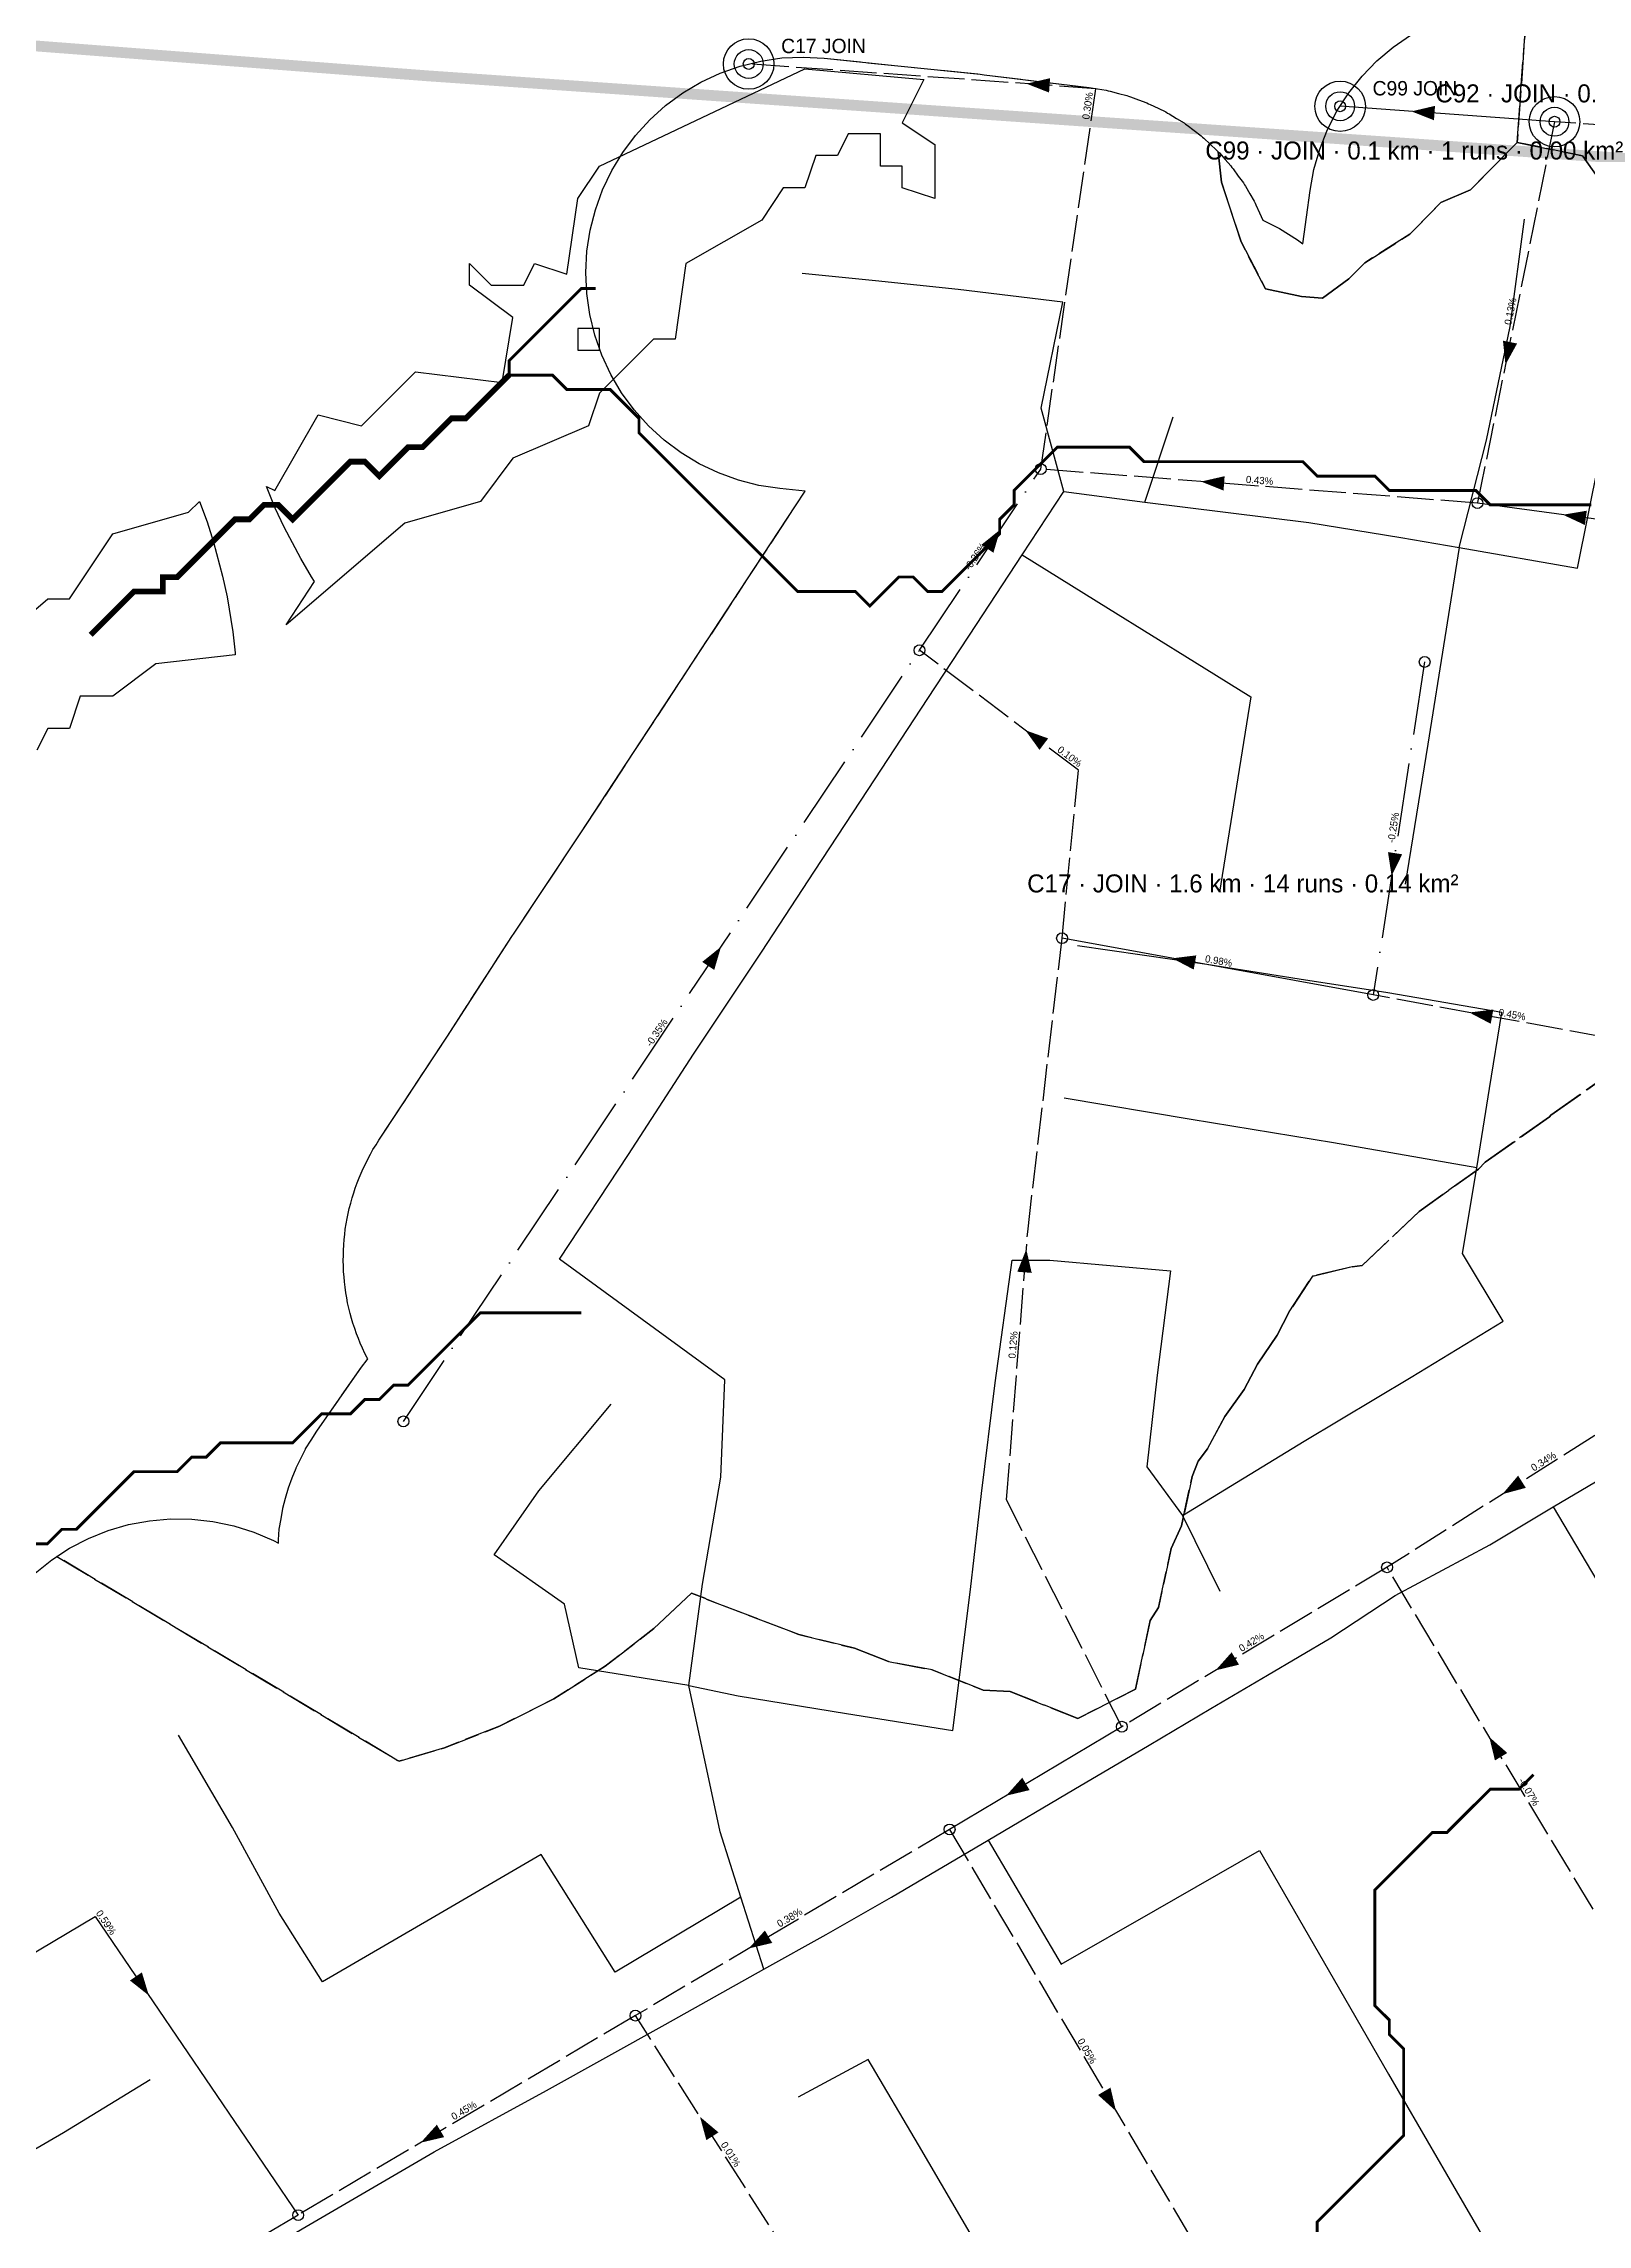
# Model space of a CAD drawing. Header units: metres. Extents: x 440276 to 476894, y 2561381 to 2578972.
# Drawn here: x 445897 to 446325, y 2567024 to 2567629 of the extents above; entities that cross this region are included whole.
import ezdxf
from ezdxf.enums import TextEntityAlignment as Align

# ---------------------------------------------------------------- set-up
doc = ezdxf.new("R2010")
doc.units = ezdxf.units.M
doc.header["$LTSCALE"] = 8
doc.linetypes.add('DASHDOT', pattern=[3.556, 2.54, -0.508, 0, -0.508])
doc.linetypes.add('DASHED', pattern=[1.524, 1.27, -0.254])
for name, color, linetype in [('A_ARROWS', 7, 'Continuous'), ('A_BUILT_2006', 252, 'Continuous'), ('A_CATCH_LABEL', 7, 'Continuous'), ('A_CATCHMENTS', 7, 'Continuous'), ('A_ENVELOPE', 3, 'Continuous'), ('A_GRADIENT', 8, 'Continuous'), ('A_JUNCTIONS', 8, 'Continuous'), ('A_MAIN_PIPE', 5, 'Continuous'), ('A_OUTLET_LABEL', 7, 'Continuous'), ('A_OUTLETS', 7, 'Continuous'), ('A_RUNS', 7, 'Continuous'), ('A_STREAMS', 5, 'Continuous'), ('A_WADI', 4, 'Continuous')]:
    doc.layers.add(name, color=color, linetype=linetype)

msp = doc.modelspace()

# ---------------------------------------------------------------- linework, layer by layer
at = {"layer": 'A_ARROWS', "color": 3}
for points in [[(446169.78, 2567618.1), (446176.3, 2567619.64), (446176.02, 2567615.65)], [(446302.6, 2567540.17), (446301.91, 2567546.84), (446305.83, 2567546.05)], [(446218.18, 2567507.76), (446224.72, 2567509.26), (446224.41, 2567505.27)], [(446318.56, 2567498.56), (446325.17, 2567499.68), (446324.63, 2567495.72)], [(446162.49, 2567494.45), (446160.59, 2567488.02), (446157.27, 2567490.25)], [(446169.46, 2567438.79), (446175.77, 2567436.53), (446173.36, 2567433.34)], [(446271.02, 2567398.37), (446270.02, 2567405), (446273.97, 2567404.39)], [(446085.05, 2567378.75), (446083.15, 2567372.32), (446079.83, 2567374.55)], [(446210.2, 2567375.54), (446216.86, 2567376.36), (446216.14, 2567372.42)], [(446292.58, 2567360.51), (446299.24, 2567361.33), (446298.52, 2567357.39)], [(446169.71, 2567294.84), (446171.2, 2567288.3), (446167.21, 2567288.62)]]:
    msp.add_solid(points, dxfattribs=at)
at = {"layer": 'A_ARROWS', "color": 2}
msp.add_solid([(446276.54, 2567610.43), (446283.07, 2567611.96), (446282.78, 2567607.97)], dxfattribs=at)
at = {"layer": 'A_ARROWS', "color": 1}
for points in [[(446301.77, 2567226.94), (446306.11, 2567232.06), (446308.25, 2567228.68)], [(446222.2, 2567178.06), (446226.65, 2567183.07), (446228.71, 2567179.64)], [(446298.1, 2567159.6), (446303.11, 2567155.15), (446299.69, 2567153.08)], [(446164.11, 2567143.3), (446168.58, 2567148.29), (446170.63, 2567144.86)], [(446092.71, 2567100.93), (446097.2, 2567105.91), (446099.24, 2567102.47)], [(445926.36, 2567087.88), (445921.1, 2567092.05), (445924.41, 2567094.3)], [(446194.59, 2567055.81), (446189.61, 2567060.3), (446193.06, 2567062.34)], [(446079.21, 2567054.24), (446084.34, 2567049.92), (446080.97, 2567047.77)], [(446001.73, 2567047.07), (446006.22, 2567052.05), (446008.26, 2567048.61)]]:
    msp.add_solid(points, dxfattribs=at)
at = {"layer": 'A_BUILT_2006', "color": 252}
for points in [[(446303.89, 2567550.79), (446307.87, 2567580.55)], [(446127.89, 2567563.4), (446107.52, 2567565.5)], [(446150.78, 2567561.05), (446127.89, 2567563.4)], [(446179.85, 2567557.5), (446150.78, 2567561.05)], [(446173.85, 2567528.16), (446179.85, 2567557.5)], [(446297.39, 2567519.23), (446303.89, 2567550.79)], [(446180.08, 2567504.99), (446173.85, 2567528.16)], [(446202.62, 2567502.04), (446210.43, 2567525.74)], [(446289.78, 2567489.44), (446297.39, 2567519.23)], [(446322.57, 2567483.77), (446328.51, 2567513.15)], [(446168.57, 2567487.46), (446180.08, 2567504.99)], [(446180.08, 2567504.99), (446202.62, 2567502.04)], [(446202.62, 2567502.04), (446248.07, 2567496.39)], [(446248.07, 2567496.39), (446273.59, 2567492.25)], [(446273.59, 2567492.25), (446289.78, 2567489.44)], [(446289.78, 2567489.44), (446285.8, 2567464.56)], [(446289.78, 2567489.44), (446322.57, 2567483.77)], [(446155.89, 2567468.14), (446168.57, 2567487.46)], [(446168.57, 2567487.46), (446192.46, 2567472.6)], [(446192.46, 2567472.6), (446216.36, 2567457.75)], [(446142.37, 2567447.56), (446155.89, 2567468.14)], [(446285.8, 2567464.56), (446281.05, 2567434.9)], [(446216.36, 2567457.75), (446231.96, 2567448.05)], [(446125.81, 2567422.33), (446142.37, 2567447.56)], [(446231.96, 2567448.05), (446227.17, 2567418.12)], [(446281.05, 2567434.9), (446274.83, 2567396.09)], [(446110.94, 2567399.67), (446125.81, 2567422.33)], [(446227.17, 2567418.12), (446223.28, 2567393.89)], [(446096.23, 2567377.26), (446110.94, 2567399.67)], [(446077.38, 2567348.98), (446096.23, 2567377.26)], [(446219.8, 2567373.79), (446183.87, 2567379.03)], [(446245.42, 2567369.73), (446219.8, 2567373.79)], [(446270.01, 2567365.95), (446245.42, 2567369.73)], [(446301.61, 2567360.49), (446270.01, 2567365.95)], [(446298.21, 2567339.42), (446301.61, 2567360.49)], [(446059.4, 2567321.17), (446077.38, 2567348.98)], [(446294.67, 2567317.47), (446298.21, 2567339.42)], [(446215.42, 2567330.82), (446180.17, 2567336.78)], [(446254.9, 2567324.4), (446215.42, 2567330.82)], [(446040.24, 2567292.09), (446059.4, 2567321.17)], [(446294.67, 2567317.47), (446254.9, 2567324.4)], [(446290.68, 2567293.63), (446294.67, 2567317.47)], [(446063.18, 2567275.39), (446040.24, 2567292.09)], [(446161.07, 2567257.82), (446165.81, 2567291.81)], [(446165.81, 2567291.81), (446176.21, 2567291.81)], [(446176.21, 2567291.81), (446209.66, 2567288.86)], [(446301.93, 2567274.89), (446290.68, 2567293.63)], [(446209.66, 2567288.86), (446206, 2567259.91)], [(446086.11, 2567258.68), (446063.18, 2567275.39)], [(446276.42, 2567259.35), (446301.93, 2567274.89)], [(446206, 2567259.91), (446203.17, 2567234.55)], [(446246.76, 2567241.6), (446276.42, 2567259.35)], [(446085, 2567231.68), (446086.11, 2567258.68)], [(446157.3, 2567227.13), (446161.07, 2567257.82)], [(446034.5, 2567227.82), (446054.57, 2567251.92)], [(446213.06, 2567221.02), (446246.76, 2567241.6)], [(446315.81, 2567223.43), (446337.26, 2567236.1)], [(446079.94, 2567201.95), (446085, 2567231.68)], [(446203.17, 2567234.55), (446213.06, 2567221.02)], [(446022.1, 2567210.07), (446034.5, 2567227.82)], [(446154.26, 2567200.51), (446157.3, 2567227.13)], [(446298.25, 2567212.92), (446315.81, 2567223.43)], [(446315.81, 2567223.43), (446335.58, 2567190.04)], [(446213.06, 2567221.02), (446223.41, 2567200.01)], [(446272.05, 2567198.87), (446298.25, 2567212.92)], [(446041.61, 2567196.43), (446022.1, 2567210.07)], [(446076.11, 2567173.87), (446079.94, 2567201.95)], [(446149.36, 2567161.34), (446154.26, 2567200.51)], [(446254.15, 2567187.06), (446272.05, 2567198.87)], [(446045.63, 2567178.72), (446041.61, 2567196.43)], [(446236.64, 2567176.73), (446254.15, 2567187.06)], [(446076.11, 2567173.87), (446045.63, 2567178.72)], [(446220.91, 2567167.45), (446236.64, 2567176.73)], [(446084.79, 2567133.27), (446076.11, 2567173.87)], [(446076.11, 2567173.87), (446089.76, 2567170.99)], [(446089.76, 2567170.99), (446119.84, 2567166.12)], [(446119.84, 2567166.12), (446149.36, 2567161.34)], [(446203.8, 2567157.36), (446220.91, 2567167.45)], [(445949.54, 2567134.51), (445934.6, 2567160.12)], [(446182.92, 2567145.04), (446203.8, 2567157.36)], [(446159.11, 2567130.99), (446182.92, 2567145.04)], [(445962.52, 2567110.73), (445949.54, 2567134.51)], [(446090.55, 2567115.18), (446084.79, 2567133.27)], [(446035.2, 2567127), (446004.56, 2567109.18)], [(446055.69, 2567094.33), (446035.2, 2567127)], [(446132.3, 2567115.17), (446159.11, 2567130.99)], [(446159.11, 2567130.99), (446179.39, 2567096.61)], [(446205.56, 2567111.59), (446234.38, 2567128.09)], [(446234.38, 2567128.09), (446252.05, 2567097.53)], [(446090.55, 2567115.18), (446055.69, 2567094.33)], [(446096.92, 2567095.17), (446090.55, 2567115.18)], [(446114.21, 2567104.81), (446132.3, 2567115.17)], [(445974.51, 2567091.7), (445962.52, 2567110.73)], [(446004.56, 2567109.18), (445974.51, 2567091.7)], [(446179.39, 2567096.61), (446205.56, 2567111.59)], [(446096.92, 2567095.17), (446114.21, 2567104.81)], [(446252.05, 2567097.53), (446270.14, 2567066.07)], [(446069.51, 2567079.89), (446096.92, 2567095.17)], [(446036.6, 2567061.53), (446069.51, 2567079.89)], [(446125.87, 2567070.18), (446106.42, 2567059.71)], [(446139.79, 2567046.47), (446125.87, 2567070.18)], [(446270.14, 2567066.07), (446288.96, 2567033.71)], [(445902.7, 2567049.93), (445926.7, 2567064.55)], [(446005.48, 2567044.56), (446036.6, 2567061.53)], [(445875.43, 2567034.07), (445902.7, 2567049.93)], [(445971.11, 2567024.47), (446005.48, 2567044.56)], [(446158.34, 2567014.87), (446139.79, 2567046.47)], [(446288.96, 2567033.71), (446299.8, 2567014.97)], [(445941.68, 2567007.29), (445971.11, 2567024.47)]]:
    msp.add_lwpolyline(points, dxfattribs=at)
at = {"layer": 'A_CATCHMENTS', "color": 2, "linetype": 'DASHED'}
msp.add_lwpolyline([(446308.62, 2567640.49), (446305.83, 2567601.8), (446305.83, 2567601.8), (446292.89, 2567588.68), (446284.71, 2567585.13), (446276.05, 2567576.35), (446263.58, 2567568.47), (446259.2, 2567564.03), (446251.86, 2567558.67), (446246, 2567559.08), (446236.09, 2567561.19), (446229.26, 2567574.23), (446223.89, 2567590.8), (446222.94, 2567599.22), (446223.26, 2567598.92), (446224.83, 2567597.1), (446226.43, 2567595.31), (446226.75, 2567594.88), (446227.11, 2567594.47), (446228.49, 2567592.5), (446229.91, 2567590.57), (446230.19, 2567590.1), (446230.5, 2567589.66), (446231.69, 2567587.57), (446232.91, 2567585.5), (446233.14, 2567585.01), (446233.41, 2567584.54), (446234.39, 2567582.34), (446235.34, 2567580.3), (446239.97, 2567577.97), (446244.94, 2567574.83), (446246.42, 2567573.68), (446248.4, 2567588.5), (446249.46, 2567594.29), (446251.09, 2567599.95), (446253.27, 2567605.42), (446255.97, 2567610.65), (446259.17, 2567615.59), (446262.84, 2567620.2), (446266.94, 2567624.42), (446271.44, 2567628.22), (446276.29, 2567631.56)], dxfattribs=at)
at = {"layer": 'A_CATCHMENTS', "color": 1, "linetype": 'DASHED'}
msp.add_lwpolyline([(446356.42, 2567582.59), (446354.99, 2567580.42), (446343.45, 2567572.06), (446339.33, 2567577.9), (446336.92, 2567579.79), (446323.95, 2567598.14), (446305.83, 2567601.8), (446308.62, 2567640.49), (446309.95, 2567640.51), (446315.82, 2567640.02), (446321.61, 2567638.95), (446322.89, 2567638.58), (446327.87, 2567639.89), (446333.68, 2567640.83), (446339.56, 2567641.19), (446345.45, 2567640.97), (446351.28, 2567640.18), (446357.01, 2567638.82), (446362.58, 2567636.9), (446367.93, 2567634.45), (446373.02, 2567631.49), (446376.39, 2567629.05), (446374.07, 2567595.38), (446356.42, 2567582.59)], close=True, dxfattribs=at)
at = {"layer": 'A_CATCHMENTS', "color": 3, "linetype": 'DASHED'}
msp.add_lwpolyline([(446333.3, 2567344.79), (446315.16, 2567332.02), (446314.82, 2567331.56), (446296.98, 2567319.01), (446295.16, 2567317.11), (446278.68, 2567305.32), (446262.85, 2567290.36), (446260.07, 2567290), (446249.51, 2567287.48), (446249.07, 2567287.43), (446242.6, 2567277.48), (446239.28, 2567271.02), (446233.81, 2567262.98), (446230.11, 2567255.95), (446224.8, 2567248.51), (446219.97, 2567239.5), (446217.36, 2567236.06), (446215.72, 2567231.8), (446212.78, 2567218.16), (446209.9, 2567211.86), (446206.37, 2567195.5), (446204.08, 2567191.92), (446199.97, 2567172.84), (446184.04, 2567164.74), (446165.21, 2567172.16), (446157.76, 2567172.61), (446143.63, 2567178.18), (446131.49, 2567180.48), (446122.05, 2567184.2), (446106.59, 2567188.01), (446081.21, 2567197.72), (446080.51, 2567198.07), (446076.89, 2567199.51), (446066.38, 2567189.64), (446052.94, 2567179.2), (446038.66, 2567170.17), (446023.56, 2567162.54), (446008.34, 2567156.6), (446008.34, 2567156.6), (445995.76, 2567152.88), (445995.15, 2567153.18), (445900.84, 2567209.65), (445904.37, 2567211.95), (445909.6, 2567214.66), (445915.06, 2567216.85), (445920.72, 2567218.49), (445926.5, 2567219.57), (445932.37, 2567220.08), (445938.26, 2567220.01), (445944.11, 2567219.36), (445949.87, 2567218.14), (445955.49, 2567216.37), (445960.9, 2567214.05), (445962.26, 2567213.3), (445962.32, 2567214.26), (445962.53, 2567217.18), (445962.53, 2567217.19), (445962.53, 2567217.2), (445963.02, 2567220.1), (445963.51, 2567222.99), (445963.51, 2567223), (445963.52, 2567223.01), (445964.29, 2567225.84), (445965.06, 2567228.67), (445965.06, 2567228.68), (445965.07, 2567228.69), (445966.11, 2567231.43), (445967.16, 2567234.17), (445967.16, 2567234.18), (445967.17, 2567234.19), (445968.48, 2567236.82), (445969.79, 2567239.44), (445969.79, 2567239.45), (445969.8, 2567239.46), (445971.36, 2567241.94), (445972.92, 2567244.43), (445985.31, 2567262.18), (445986.87, 2567264.18), (445987.05, 2567264.42), (445986.9, 2567264.74), (445986.22, 2567265.97), (445985.62, 2567267.39), (445984.95, 2567268.78), (445984.47, 2567270.1), (445983.92, 2567271.39), (445983.46, 2567272.86), (445982.93, 2567274.31), (445982.58, 2567275.67), (445982.17, 2567277.01), (445981.85, 2567278.52), (445981.47, 2567280.01), (445981.25, 2567281.4), (445980.97, 2567282.77), (445980.8, 2567284.31), (445980.57, 2567285.83), (445980.49, 2567287.23), (445980.34, 2567288.63), (445980.33, 2567290.17), (445980.24, 2567291.71), (445980.3, 2567293.11), (445980.29, 2567294.51), (445980.43, 2567296.05), (445980.49, 2567297.59), (445980.69, 2567298.98), (445980.81, 2567300.38), (445981.1, 2567301.89), (445981.32, 2567303.42), (445981.65, 2567304.79), (445981.91, 2567306.16), (445982.35, 2567307.64), (445982.71, 2567309.14), (445983.18, 2567310.47), (445983.57, 2567311.81), (445984.15, 2567313.24), (445984.66, 2567314.7), (445985.25, 2567315.97), (445985.78, 2567317.27), (445986.49, 2567318.64), (445987.14, 2567320.04), (445987.86, 2567321.25), (445988.51, 2567322.49), (445989.35, 2567323.78), (445990.14, 2567325.11), (446009.15, 2567353.96), (446026.99, 2567381.55), (446027.23, 2567381.9), (446027.45, 2567382.26), (446046.18, 2567410.36), (446060.78, 2567432.6), (446060.78, 2567432.6), (446060.78, 2567432.6), (446075.66, 2567455.26), (446092.22, 2567480.48), (446092.22, 2567480.48), (446092.22, 2567480.48), (446105.73, 2567501.07), (446108.37, 2567505.1), (446101.37, 2567505.82), (446095.55, 2567506.71), (446089.85, 2567508.16), (446084.31, 2567510.17), (446079, 2567512.71), (446073.97, 2567515.76), (446069.25, 2567519.29), (446064.91, 2567523.26), (446060.97, 2567527.64), (446057.48, 2567532.39), (446054.48, 2567537.45), (446051.99, 2567542.78), (446050.03, 2567548.34), (446048.62, 2567554.06), (446047.78, 2567559.88), (446047.52, 2567565.77), (446047.83, 2567571.65), (446048.72, 2567577.47), (446050.18, 2567583.17), (446052.19, 2567588.71), (446054.73, 2567594.02), (446057.78, 2567599.05), (446061.31, 2567603.77), (446065.28, 2567608.11), (446069.66, 2567612.05), (446074.4, 2567615.54), (446079.47, 2567618.54), (446084.8, 2567621.03), (446090.36, 2567622.99), (446096.07, 2567624.4), (446101.9, 2567625.24), (446107.78, 2567625.5), (446113.66, 2567625.19), (446134.03, 2567623.09), (446134.03, 2567623.09), (446134.03, 2567623.09), (446156.93, 2567620.73), (446157.49, 2567620.65), (446158.06, 2567620.6), (446187.12, 2567617.05), (446189.49, 2567616.65), (446191.87, 2567616.28), (446192.39, 2567616.15), (446192.93, 2567616.05), (446195.24, 2567615.42), (446197.57, 2567614.82), (446198.08, 2567614.63), (446198.6, 2567614.49), (446200.85, 2567613.63), (446203.1, 2567612.81), (446203.59, 2567612.57), (446204.1, 2567612.38), (446206.25, 2567611.3), (446208.41, 2567610.26), (446208.88, 2567609.98), (446209.36, 2567609.74), (446211.39, 2567608.45), (446213.45, 2567607.21), (446213.88, 2567606.88), (446214.34, 2567606.59), (446216.24, 2567605.12), (446218.16, 2567603.68), (446218.56, 2567603.31), (446218.99, 2567602.98), (446220.73, 2567601.32), (446222.5, 2567599.7), (446222.86, 2567599.29), (446222.94, 2567599.22), (446223.89, 2567590.8), (446229.26, 2567574.23), (446236.09, 2567561.19), (446246, 2567559.08), (446251.86, 2567558.67), (446259.2, 2567564.03), (446263.58, 2567568.47), (446276.05, 2567576.35), (446284.71, 2567585.13), (446292.89, 2567588.68), (446305.83, 2567601.8), (446323.95, 2567598.14), (446336.92, 2567579.79)], dxfattribs=at)
at = {"layer": 'A_CATCHMENTS', "color": 1, "linetype": 'DASHED'}
msp.add_lwpolyline([(445894.84, 2567205.05), (445899.44, 2567208.73), (445900.84, 2567209.65), (445995.15, 2567153.18), (445995.76, 2567152.88), (446008.34, 2567156.6), (446023.56, 2567162.54), (446038.66, 2567170.17), (446052.94, 2567179.2), (446066.38, 2567189.64), (446076.89, 2567199.51), (446080.51, 2567198.07), (446081.21, 2567197.72), (446106.59, 2567188.01), (446122.05, 2567184.2), (446131.49, 2567180.48), (446143.63, 2567178.18), (446157.76, 2567172.61), (446165.21, 2567172.16), (446184.04, 2567164.74), (446199.97, 2567172.84), (446204.08, 2567191.92), (446206.37, 2567195.5), (446209.9, 2567211.86), (446212.78, 2567218.16), (446215.72, 2567231.8), (446217.36, 2567236.06), (446219.97, 2567239.5), (446224.8, 2567248.51), (446230.11, 2567255.95), (446233.81, 2567262.98), (446239.28, 2567271.02), (446242.6, 2567277.48), (446249.07, 2567287.43), (446249.51, 2567287.48), (446260.07, 2567290), (446262.85, 2567290.36), (446278.68, 2567305.32), (446295.16, 2567317.11), (446296.98, 2567319.01), (446314.82, 2567331.56), (446315.16, 2567332.02), (446333.3, 2567344.79)], dxfattribs=at)
at = {"layer": 'A_ENVELOPE', "color": 3}
msp.add_lwpolyline([(445894.84, 2567205.05), (445899.44, 2567208.73), (445904.37, 2567211.95), (445909.6, 2567214.66), (445915.06, 2567216.85), (445920.72, 2567218.49), (445926.5, 2567219.57), (445932.37, 2567220.08), (445938.26, 2567220.01), (445944.11, 2567219.36), (445949.87, 2567218.14), (445955.49, 2567216.37), (445960.9, 2567214.05), (445962.26, 2567213.3), (445962.32, 2567214.26), (445962.53, 2567217.18), (445962.53, 2567217.19), (445962.53, 2567217.2), (445963.02, 2567220.1), (445963.51, 2567222.99), (445963.51, 2567223), (445963.52, 2567223.01), (445964.29, 2567225.84), (445965.06, 2567228.67), (445965.06, 2567228.68), (445965.07, 2567228.69), (445966.11, 2567231.43), (445967.16, 2567234.17), (445967.16, 2567234.18), (445967.17, 2567234.19), (445968.48, 2567236.82), (445969.79, 2567239.44), (445969.79, 2567239.45), (445969.8, 2567239.46), (445971.36, 2567241.94), (445972.92, 2567244.43), (445985.31, 2567262.18), (445986.87, 2567264.18), (445987.05, 2567264.42), (445986.9, 2567264.74), (445986.22, 2567265.97), (445985.62, 2567267.39), (445984.95, 2567268.78), (445984.47, 2567270.1), (445983.92, 2567271.39), (445983.46, 2567272.86), (445982.93, 2567274.31), (445982.58, 2567275.67), (445982.17, 2567277.01), (445981.85, 2567278.52), (445981.47, 2567280.01), (445981.25, 2567281.4), (445980.97, 2567282.77), (445980.8, 2567284.31), (445980.57, 2567285.83), (445980.49, 2567287.23), (445980.34, 2567288.63), (445980.33, 2567290.17), (445980.24, 2567291.71), (445980.3, 2567293.11), (445980.29, 2567294.51), (445980.43, 2567296.05), (445980.49, 2567297.59), (445980.69, 2567298.98), (445980.81, 2567300.38), (445981.1, 2567301.89), (445981.32, 2567303.42), (445981.65, 2567304.79), (445981.91, 2567306.16), (445982.35, 2567307.64), (445982.71, 2567309.14), (445983.18, 2567310.47), (445983.57, 2567311.81), (445984.15, 2567313.24), (445984.66, 2567314.7), (445985.25, 2567315.97), (445985.78, 2567317.27), (445986.49, 2567318.64), (445987.14, 2567320.04), (445987.86, 2567321.25), (445988.51, 2567322.49), (445989.35, 2567323.78), (445990.14, 2567325.11), (446009.15, 2567353.96), (446026.99, 2567381.55), (446027.23, 2567381.9), (446027.45, 2567382.26), (446046.18, 2567410.36), (446060.78, 2567432.6), (446060.78, 2567432.6), (446060.78, 2567432.6), (446075.66, 2567455.26), (446092.22, 2567480.48), (446092.22, 2567480.48), (446092.22, 2567480.48), (446105.73, 2567501.07), (446108.37, 2567505.1), (446101.37, 2567505.82), (446095.55, 2567506.71), (446089.85, 2567508.16), (446084.31, 2567510.17), (446079, 2567512.71), (446073.97, 2567515.76), (446069.25, 2567519.29), (446064.91, 2567523.26), (446060.97, 2567527.64), (446057.48, 2567532.39), (446054.48, 2567537.45), (446051.99, 2567542.78), (446050.03, 2567548.34), (446048.62, 2567554.06), (446047.78, 2567559.88), (446047.52, 2567565.77), (446047.83, 2567571.65), (446048.72, 2567577.47), (446050.18, 2567583.17), (446052.19, 2567588.71), (446054.73, 2567594.02), (446057.78, 2567599.05), (446061.31, 2567603.77), (446065.28, 2567608.11), (446069.66, 2567612.05), (446074.4, 2567615.54), (446079.47, 2567618.54), (446084.8, 2567621.03), (446090.36, 2567622.99), (446096.07, 2567624.4), (446101.9, 2567625.24), (446107.78, 2567625.5), (446113.66, 2567625.19), (446134.03, 2567623.09), (446134.03, 2567623.09), (446134.03, 2567623.09), (446156.93, 2567620.73), (446157.49, 2567620.65), (446158.06, 2567620.6), (446187.12, 2567617.05), (446189.49, 2567616.65), (446191.87, 2567616.28), (446192.39, 2567616.15), (446192.93, 2567616.05), (446195.24, 2567615.42), (446197.57, 2567614.82), (446198.08, 2567614.63), (446198.6, 2567614.49), (446200.85, 2567613.63), (446203.1, 2567612.81), (446203.59, 2567612.57), (446204.1, 2567612.38), (446206.25, 2567611.3), (446208.41, 2567610.26), (446208.88, 2567609.98), (446209.36, 2567609.74), (446211.39, 2567608.45), (446213.45, 2567607.21), (446213.88, 2567606.88), (446214.34, 2567606.59), (446216.24, 2567605.12), (446218.16, 2567603.68), (446218.56, 2567603.31), (446218.99, 2567602.98), (446220.73, 2567601.32), (446222.5, 2567599.7), (446222.86, 2567599.29), (446223.26, 2567598.92), (446224.83, 2567597.1), (446226.43, 2567595.31), (446226.75, 2567594.88), (446227.11, 2567594.47), (446228.49, 2567592.5), (446229.91, 2567590.57), (446230.19, 2567590.1), (446230.5, 2567589.66), (446231.69, 2567587.57), (446232.91, 2567585.5), (446233.14, 2567585.01), (446233.41, 2567584.54), (446234.39, 2567582.34), (446235.34, 2567580.3), (446239.97, 2567577.97), (446244.94, 2567574.83), (446246.42, 2567573.68), (446248.4, 2567588.5), (446249.46, 2567594.29), (446251.09, 2567599.95), (446253.27, 2567605.42), (446255.97, 2567610.65), (446259.17, 2567615.59), (446262.84, 2567620.2), (446266.94, 2567624.42), (446271.44, 2567628.22), (446276.29, 2567631.56)], dxfattribs=at)
at = {"layer": 'A_JUNCTIONS'}
for centre in [(446092.72, 2567623.58), (446256.75, 2567611.85), (446316.21, 2567607.56), (446173.72, 2567511.24), (446294.84, 2567501.78), (446140.08, 2567460.97), (446280.19, 2567457.74), (446179.62, 2567381.12), (446265.92, 2567365.37), (445996.94, 2567247.12), (446269.76, 2567206.64), (446196.21, 2567162.43), (446148.44, 2567133.95), (446061.3, 2567082.31), (445967.76, 2567026.98)]:
    msp.add_circle(centre, 1.5, dxfattribs=at)
at = {"layer": 'A_MAIN_PIPE', "color": 5, "const_width": 3}
msp.add_lwpolyline([(445555.28, 2567654.51), (446003.63, 2567620.29), (446474.1, 2567587.83), (446559.28, 2567582.2), (446569.88, 2567581.47), (446580.47, 2567580.74), (446594.98, 2567579.74), (446601.66, 2567579.28), (446612.25, 2567578.55), (446622.84, 2567577.82), (446633.43, 2567577.07), (446644.01, 2567576.32), (446653.1, 2567575.66), (446665.17, 2567574.77), (446675.75, 2567573.97), (446686.34, 2567573.17), (446699.17, 2567572.19), (446707.52, 2567571.56), (446718.12, 2567570.76)], dxfattribs=at)
at = {"layer": 'A_OUTLETS', "color": 5}
for centre, radius in [((446092.72, 2567623.58), 7), ((446092.72, 2567623.58), 4), ((446256.75, 2567611.85), 7), ((446256.75, 2567611.85), 4), ((446316.21, 2567607.56), 7), ((446316.21, 2567607.56), 4)]:
    msp.add_circle(centre, radius, dxfattribs=at)
at = {"layer": 'A_RUNS', "color": 3, "linetype": 'DASHED'}
for points in [[(446173.72, 2567511.24), (446189.01, 2567616.73), (446092.72, 2567623.58)], [(446316.21, 2567607.56), (446294.84, 2567501.78)], [(446294.84, 2567501.78), (446173.72, 2567511.24)], [(446179.62, 2567381.12), (446184.16, 2567427.69), (446140.08, 2567460.97)], [(446196.21, 2567162.43), (446164.23, 2567225.36), (446170.1, 2567299.72), (446179.62, 2567381.12)], [(446342.41, 2567351.42), (446265.92, 2567365.37)]]:
    msp.add_lwpolyline(points, dxfattribs=at)
at = {"layer": 'A_RUNS', "color": 2}
msp.add_lwpolyline([(446316.21, 2567607.56), (446256.75, 2567611.85)], dxfattribs=at)
at = {"layer": 'A_RUNS', "color": 1, "linetype": 'DASHED'}
for points in [[(446382.98, 2567602.97), (446316.21, 2567607.56)], [(446358.24, 2567262.75), (446269.76, 2567206.64)], [(446269.76, 2567206.64), (446196.21, 2567162.43)], [(446345.77, 2567080.46), (446269.76, 2567206.64)], [(446148.44, 2567133.95), (446061.3, 2567082.31)], [(446148.44, 2567133.95), (446221.96, 2567009.45)], [(446061.3, 2567082.31), (445967.76, 2567026.98)], [(446111.46, 2567003.71), (446061.3, 2567082.31)], [(445967.76, 2567026.98), (445767.74, 2566908.66)]]:
    msp.add_lwpolyline(points, dxfattribs=at)
at = {"layer": 'A_RUNS', "color": 3, "linetype": 'DASHDOT'}
for points in [[(446140.08, 2567460.97), (446173.72, 2567511.24)], [(445996.94, 2567247.12), (446140.08, 2567460.97)], [(446280.19, 2567457.74), (446265.92, 2567365.37)]]:
    msp.add_lwpolyline(points, dxfattribs=at)
at = {"layer": 'A_RUNS', "color": 3}
for points in [[(446364.04, 2567492.39), (446294.84, 2567501.78)], [(446265.92, 2567365.37), (446179.62, 2567381.12)]]:
    msp.add_lwpolyline(points, dxfattribs=at)
at = {"layer": 'A_RUNS', "color": 1}
for points in [[(446196.21, 2567162.43), (446148.44, 2567133.95)], [(445830.7, 2567061.83), (445911.43, 2567109.83), (445967.76, 2567026.98)]]:
    msp.add_lwpolyline(points, dxfattribs=at)
at = {"layer": 'A_STREAMS', "color": 5}
for points, const_width in [([(446050.28, 2567561.31), (446046.28, 2567561.31), (446042.28, 2567557.31), (446038.27, 2567553.31), (446034.27, 2567549.31), (446030.27, 2567545.31), (446026.27, 2567541.31), (446026.27, 2567537.3)], 0.8), ([(446026.27, 2567537.3), (446022.27, 2567533.3), (446018.27, 2567529.3), (446014.26, 2567525.3), (446010.26, 2567525.3), (446006.26, 2567521.3), (446002.26, 2567517.3), (445998.26, 2567517.3), (445994.26, 2567513.29), (445990.25, 2567509.29), (445986.25, 2567513.29), (445982.25, 2567513.29), (445978.25, 2567509.29), (445974.25, 2567505.29), (445970.24, 2567501.29), (445966.24, 2567497.29), (445962.24, 2567501.29), (445958.24, 2567501.29), (445954.24, 2567497.29), (445950.24, 2567497.29), (445946.23, 2567493.28), (445942.23, 2567489.28), (445938.23, 2567485.28), (445934.23, 2567481.28), (445930.23, 2567481.28), (445930.23, 2567477.28), (445926.23, 2567477.28), (445922.22, 2567477.28), (445918.22, 2567473.28), (445914.22, 2567469.27), (445910.22, 2567465.27)], 1.6), ([(446326.4, 2567501.29), (446322.4, 2567501.29), (446318.4, 2567501.29), (446314.4, 2567501.29), (446310.39, 2567501.29), (446306.39, 2567501.29), (446302.39, 2567501.29), (446298.39, 2567501.29), (446294.39, 2567505.29), (446290.38, 2567505.29), (446286.38, 2567505.29), (446282.38, 2567505.29), (446278.38, 2567505.29), (446274.38, 2567505.29), (446270.38, 2567505.29), (446266.37, 2567509.29), (446262.37, 2567509.29), (446258.37, 2567509.29), (446254.37, 2567509.29), (446250.37, 2567509.29), (446246.37, 2567513.29), (446242.36, 2567513.29), (446238.36, 2567513.29), (446234.36, 2567513.29), (446230.36, 2567513.29), (446226.36, 2567513.29), (446222.35, 2567513.29), (446218.35, 2567513.29), (446214.35, 2567513.29), (446210.35, 2567513.29), (446206.35, 2567513.29), (446202.35, 2567513.29), (446198.34, 2567517.3), (446194.34, 2567517.3), (446190.34, 2567517.3), (446186.34, 2567517.3), (446182.34, 2567517.3), (446178.34, 2567517.3), (446174.33, 2567513.29), (446170.33, 2567509.29), (446166.33, 2567505.29), (446166.33, 2567501.29), (446162.33, 2567497.29), (446162.33, 2567493.28), (446158.33, 2567489.28), (446154.33, 2567485.28), (446150.32, 2567481.28), (446146.32, 2567477.28), (446142.32, 2567477.28), (446138.32, 2567481.28), (446134.32, 2567481.28), (446130.31, 2567477.28), (446126.31, 2567473.28), (446122.31, 2567477.28), (446118.31, 2567477.28), (446114.31, 2567477.28), (446110.31, 2567477.28), (446106.3, 2567477.28), (446102.3, 2567481.28), (446098.3, 2567485.28), (446094.3, 2567489.28), (446090.3, 2567493.28), (446086.3, 2567497.29), (446082.29, 2567501.29), (446078.29, 2567505.29), (446074.29, 2567509.29), (446070.29, 2567513.29), (446066.29, 2567517.3), (446062.29, 2567521.3), (446062.29, 2567525.3), (446058.28, 2567529.3), (446054.28, 2567533.3), (446050.28, 2567533.3), (446046.28, 2567533.3), (446042.28, 2567533.3), (446038.27, 2567537.3), (446034.27, 2567537.3), (446030.27, 2567537.3), (446026.27, 2567537.3)], 0.8), ([(446046.28, 2567277.19), (446042.28, 2567277.19), (446038.27, 2567277.19), (446034.27, 2567277.19), (446030.27, 2567277.19), (446026.27, 2567277.19), (446022.27, 2567277.19), (446018.27, 2567277.19), (446014.26, 2567273.19), (446010.26, 2567269.18), (446006.26, 2567265.18), (446002.26, 2567261.18), (445998.26, 2567257.18), (445994.26, 2567257.18), (445990.25, 2567253.18), (445986.25, 2567253.18), (445982.25, 2567249.18), (445978.25, 2567249.18), (445974.25, 2567249.18), (445970.24, 2567245.17), (445966.24, 2567241.17), (445962.24, 2567241.17), (445958.24, 2567241.17), (445954.24, 2567241.17), (445950.24, 2567241.17), (445946.23, 2567241.17), (445942.23, 2567237.17), (445938.23, 2567237.17), (445934.23, 2567233.17), (445930.23, 2567233.17), (445926.23, 2567233.17), (445922.22, 2567233.17), (445918.22, 2567229.17), (445914.22, 2567225.17), (445910.22, 2567221.16), (445906.22, 2567217.16), (445902.22, 2567217.16), (445898.21, 2567213.16), (445894.21, 2567213.16)], 0.8), ([(446310.39, 2567149.13), (446306.39, 2567145.13), (446302.39, 2567145.13), (446298.39, 2567145.13), (446294.39, 2567141.13), (446290.38, 2567137.13), (446286.38, 2567133.12), (446282.38, 2567133.12), (446278.38, 2567129.12), (446274.38, 2567125.12), (446270.38, 2567121.12), (446266.37, 2567117.12), (446266.37, 2567113.12), (446266.37, 2567109.11), (446266.37, 2567105.11), (446266.37, 2567101.11), (446266.37, 2567097.11), (446266.37, 2567093.11), (446266.37, 2567089.1), (446266.37, 2567085.1), (446270.38, 2567081.1), (446270.38, 2567077.1), (446274.38, 2567073.1), (446274.38, 2567069.1), (446274.38, 2567065.09), (446274.38, 2567061.09), (446274.38, 2567057.09), (446274.38, 2567053.09), (446274.38, 2567049.09), (446270.38, 2567045.08), (446266.37, 2567041.08), (446262.37, 2567037.08), (446258.37, 2567033.08), (446254.37, 2567029.08), (446250.37, 2567025.08), (446250.37, 2567021.07)], 0.8)]:
    msp.add_lwpolyline(points, dxfattribs=dict(at, const_width=const_width))
at = {"layer": 'A_WADI', "color": 4}
for points in [[(445961.31, 2567505.24), (445973.31, 2567526.24), (445985.31, 2567523.24), (446000.31, 2567538.24), (446024.31, 2567535.24), (446027.31, 2567553.24), (446015.31, 2567562.24), (446015.31, 2567568.24), (446021.31, 2567562.24), (446030.31, 2567562.24), (446033.31, 2567568.24), (446042.31, 2567565.24), (446045.31, 2567586.24), (446051.31, 2567595.24), (446108.31, 2567622.24), (446141.31, 2567619.24), (446135.31, 2567607.24), (446144.31, 2567601.24), (446144.31, 2567586.24), (446135.31, 2567589.24), (446135.31, 2567595.24), (446129.31, 2567595.24), (446129.31, 2567604.24), (446120.31, 2567604.24), (446117.31, 2567598.24), (446111.31, 2567598.24), (446108.31, 2567589.24), (446102.31, 2567589.24), (446096.31, 2567580.24), (446075.31, 2567568.24), (446072.31, 2567547.24), (446066.31, 2567547.24), (446051.31, 2567532.24), (446048.31, 2567523.24), (446027.31, 2567514.24), (446018.31, 2567502.24), (445997.31, 2567496.24), (445964.43, 2567468.05), (445972.33, 2567480.08), (445971.49, 2567481.36), (445968.48, 2567486.42), (445963.89, 2567495.09), (445961.4, 2567500.43), (445958.95, 2567506.42), (445961.31, 2567505.24)], [(446045.31, 2567544.24), (446051.31, 2567544.24), (446051.31, 2567550.24), (446045.31, 2567550.24), (446045.31, 2567544.24)]]:
    msp.add_lwpolyline(points, close=True, dxfattribs=at)
msp.add_lwpolyline([(445856.31, 2567439.24), (445898.31, 2567475.24), (445904.31, 2567475.24), (445916.31, 2567493.24), (445937.31, 2567499.24), (445940.36, 2567502.28), (445942.48, 2567496.6), (445944.27, 2567490.99), (445946.79, 2567481.51), (445948.02, 2567475.75), (445949.6, 2567466.07), (445950.27, 2567460.22), (445950.3, 2567459.68), (445928.31, 2567457.24), (445928.31, 2567457.24), (445916.31, 2567448.24), (445907.31, 2567448.24), (445904.31, 2567439.24), (445898.31, 2567439.24), (445895.31, 2567433.24)], dxfattribs=at)

# ---------------------------------------------------------------- texts
at = {"layer": 'A_CATCH_LABEL', "color": 1}
msp.add_text('C92 · JOIN · 0.1 km · 1 runs · 0.00 km²', height=5, dxfattribs=at).set_placement((446341.13, 2567615.42), align=Align.MIDDLE_CENTER)
at = {"layer": 'A_CATCH_LABEL', "color": 2}
msp.add_text('C99 · JOIN · 0.1 km · 1 runs · 0.00 km²', height=5, dxfattribs=at).set_placement((446277.32, 2567599.58), align=Align.MIDDLE_CENTER)
at = {"layer": 'A_CATCH_LABEL', "color": 3}
msp.add_text('C17 · JOIN · 1.6 km · 14 runs · 0.14 km²', height=5, dxfattribs=at).set_placement((446229.77, 2567396.31), align=Align.MIDDLE_CENTER)
at = {"layer": 'A_GRADIENT', "color": 3}
for s, rotation, p in [('0.30%', 81.75374, (446188.29, 2567611.75)), ('0.13%', 78.58139, (446305.53, 2567554.67)), ('0.43%', 355.53646, (446234.28, 2567506.51)), ('-0.26%', 56.2045, (446156.9, 2567486.1)), ('0.10%', 322.95039, (446180.79, 2567430.23)), ('-0.25%', 81.21706, (446273.06, 2567411.56)), ('0.98%', 349.65859, (446222.77, 2567373.25)), ('-0.35%', 56.2045, (446068.51, 2567354.04)), ('0.45%', 349.65859, (446304.17, 2567358.39)), ('0.12%', 85.48821, (446167.61, 2567268.21))]:
    msp.add_text(s, height=2, rotation=rotation, dxfattribs=at).set_placement(p, align=Align.BOTTOM_CENTER)
at = {"layer": 'A_GRADIENT', "color": 1}
for s, rotation, p in [('0.34%', 32.37968, (446314, 2567234.69)), ('0.42%', 31.00621, (446232.98, 2567184.54)), ('-0.07%', 301.06267, (446307.76, 2567143.55)), ('0.59%', -55.78776, (445913.19, 2567107.24)), ('0.38%', 30.65394, (446104.87, 2567108.13)), ('0.05%', -59.43815, (446185.2, 2567071.7)), ('0.45%', 30.60489, (446014.53, 2567054.64)), ('0.01%', 302.54734, (446086.38, 2567043.01))]:
    msp.add_text(s, height=2, rotation=rotation, dxfattribs=at).set_placement(p, align=Align.BOTTOM_CENTER)
at = {"layer": 'A_OUTLET_LABEL', "color": 5}
for s, p in [('C17 JOIN', (446101.72, 2567626.58)), ('C99 JOIN', (446265.75, 2567614.85))]:
    msp.add_text(s, height=4, dxfattribs=at).set_placement(p)

doc.saveas('drawing.dxf')
